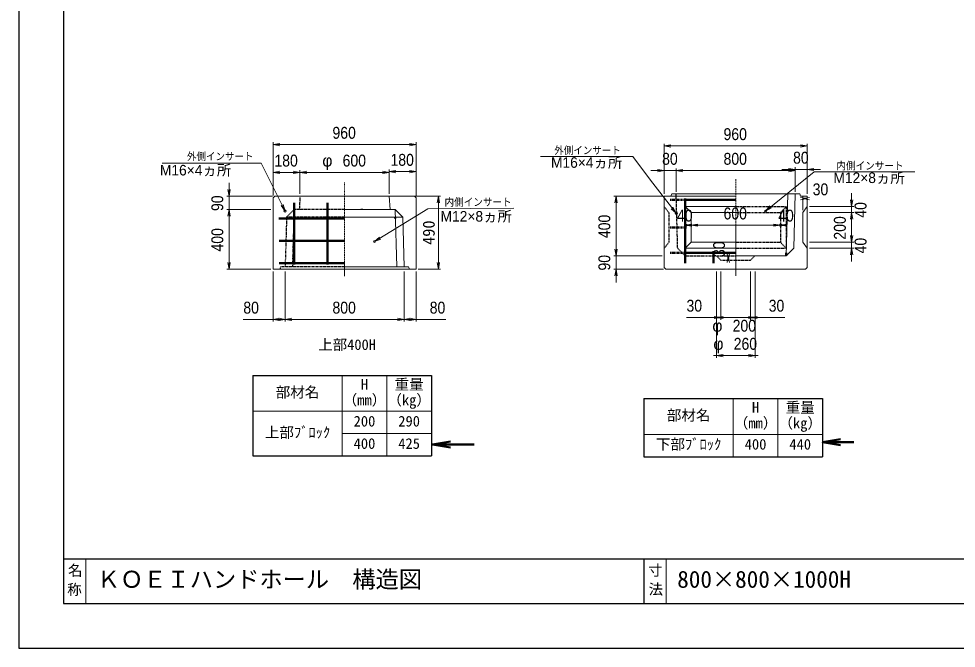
# Model space of a CAD drawing. Units: millimetres, scale not verified. Extents: x -210 to 210, y -148 to 148.
# Drawn here: x -210 to 0, y -148.5 to -7.5 of the extents above; entities that cross this region are included whole.
import ezdxf
from ezdxf.enums import TextEntityAlignment as Align

# ---------------------------------------------------------------- set-up
doc = ezdxf.new("R2010")
doc.units = ezdxf.units.MM
doc.linetypes.add('USER1', pattern=[12.95, 6.35, -3.175, 0.25, -3.175])
doc.linetypes.add('USER2', pattern=[4.7625, 3.175, -1.5875])
doc.layers.add('0-0', color=7, linetype='Continuous')
for name, color, linetype, lineweight in [('0-1_0', 9, 'Continuous', 25), ('0-2_dims', 2, 'Continuous', 13), ('0-4_pen2実線', 3, 'Continuous', 13), ('0-5_pen3実線', 7, 'Continuous', 18), ('0-6_pen4実線', 6, 'Continuous', 25), ('0-7_pen1一点', 4, 'USER1', 13), ('0-8_pen2破線', 3, 'USER2', 25), ('0-9_鉄筋１', 7, 'Continuous', 50), ('0-A_鉄筋２', 7, 'Continuous', 50), ('0-C_鉄筋', 7, 'Continuous', 50)]:
    doc.layers.add(name, color=color, linetype=linetype, lineweight=lineweight)
doc.styles.add('ＭＳ ゴシック', font='')
doc.styles.add('ＭＳ Ｐゴシック', font='')
doc.styles.get('ＭＳ ゴシック').set_extended_font_data('MS Gothic')
doc.styles.get('ＭＳ Ｐゴシック').set_extended_font_data('MS PGothic')

# ---------------------------------------------------------------- blocks, each defined once
blk = doc.blocks.new('部分図 1')
at = {"layer": '0-1_0'}
blk.add_lwpolyline([(0, 0), (12600, 0), (12600, 8910), (0, 8910)], close=True, dxfattribs=at)
at = {"layer": '0-2_dims'}
for p, q in [((1710, 3043), (1710, 3400)), ((2670, 3385), (1710, 3385)), ((2670, 3043), (2670, 3400)), ((4338, 3053), (4338, 3391)), ((5298, 3376), (4338, 3376)), ((5298, 3053), (5298, 3391)), ((1710, 3043), (1710, 3213.26)), ((1890, 3053), (1890, 3213.26)), ((1890, 3053), (1890, 3213.26)), ((2490, 3053), (2490, 3218.26)), ((2490, 3053), (2490, 3213.26)), ((2670, 3043), (2670, 3218.26)), ((4338, 3053), (4338, 3225.17)), ((4418, 3068), (4418, 3225.17)), ((4418, 3068), (4418, 3225.17)), ((5218, 3217.67), (5128, 3217.67)), ((5218, 3068), (5218, 3232.67)), ((5218, 3068), (5218, 3225.17)), ((5218, 3217.67), (5298, 3217.67)), ((5298, 3053), (5298, 3232.67)), ((5298, 3217.67), (5388, 3217.67)), ((1890, 3198.26), (1710, 3198.26)), ((1890, 3198.26), (2490, 3198.26)), ((2490, 3203.26), (2670, 3203.26)), ((4338, 3210.17), (4248, 3210.17)), ((4338, 3210.17), (4418, 3210.17)), ((4418, 3210.17), (4508, 3210.17)), ((4418, 3210.17), (5218, 3210.17)), ((1413.3, 3038), (1413.3, 3128)), ((1705, 3038), (1398.3, 3038)), ((1413.3, 2948), (1413.3, 3038)), ((4323, 3038), (3999, 3038)), ((4014, 2638), (4014, 3038)), ((5268, 2943), (5268, 3037.11)), ((5298, 2983), (5298, 3037.11)), ((5596.74, 2968), (5596.74, 3058)), ((5268, 3022.11), (5298, 3022.11)), ((5313, 2968), (5611.74, 2968)), ((5596.74, 2928), (5596.74, 2968)), ((1695, 2948), (1398.3, 2948)), ((1695, 2948), (1398.3, 2948)), ((1413.3, 2948), (1413.3, 2548)), ((1413.3, 2948), (1413.3, 2858)), ((5313, 2928), (5611.74, 2928)), ((5313, 2928), (5611.74, 2928)), ((5596.74, 2928), (5596.74, 2838)), ((5596.74, 2928), (5596.74, 2728)), ((4478, 2843), (4478, 2858)), ((4518, 2843), (4478, 2843)), ((4518, 2843), (4518, 2858)), ((4518, 2843), (5118, 2843)), ((4518, 2843), (4518, 2828)), ((5118, 2843), (5118, 2858)), ((5118, 2843), (5118, 2858)), ((5118, 2843), (5158, 2843)), ((5158, 2843), (5158, 2858)), ((5596.74, 2728), (5596.74, 2818)), ((4014, 2638), (4014, 2728)), ((5313, 2728), (5611.74, 2728)), ((5313, 2728), (5611.74, 2728)), ((5596.74, 2728), (5596.74, 2688)), ((5313, 2688), (5611.74, 2688)), ((5596.74, 2688), (5596.74, 2598)), ((4323, 2638), (3999, 2638)), ((4323, 2638), (3999, 2638)), ((4014, 2638), (4014, 2548)), ((4768, 2638), (4753, 2638)), ((4768, 2608), (4753, 2608)), ((4768, 2608), (4768, 2638)), ((1695, 2548), (1398.3, 2548)), ((1710, 2533), (1710, 2195)), ((1790, 2533), (1790, 2195)), ((1790, 2533), (1790, 2195)), ((2590, 2533), (2590, 2195)), ((2590, 2533), (2590, 2195)), ((2670, 2533), (2670, 2195)), ((4333, 2548), (3999, 2548)), ((4014, 2548), (4014, 2458)), ((4688, 2533), (4688, 2208)), ((4688, 2533), (4688, 1952)), ((4718, 2533), (4718, 2208)), ((4718, 2533), (4718, 2208)), ((4918, 2533), (4918, 2208)), ((4918, 2533), (4918, 2208)), ((4948, 2533), (4948, 2208)), ((4948, 2533), (4948, 1952)), ((1790, 2210), (2590, 2210)), ((4718, 2223), (4628, 2223)), ((4718, 2223), (4918, 2223)), ((4918, 2223), (5008, 2223)), ((4688, 1967), (4668, 1967)), ((4688, 1967), (4948, 1967)), ((4948, 1967), (4968, 1967))]:
    blk.add_line(p, q, dxfattribs=at)
at = {"layer": '0-2_dims', "lineweight": 18}
for p, q in [((4127.3, 3305.57), (3505.83, 3305.57)), ((1584.69, 3259.7), (963.22, 3259.7)), ((5406.17, 3201.67), (6022.64, 3201.67)), ((2656, 3038), (2835, 3038)), ((2820, 3038), (2820, 2548)), ((2685, 2548), (2835, 2548))]:
    blk.add_line(p, q, dxfattribs=at)
at = {"layer": '0-2_dims', "lineweight": 50}
for p, q in [((2780.33, 1370.08), (3060.9, 1370.08)), ((5401.61, 1384.88), (5611, 1384.88))]:
    blk.add_line(p, q, dxfattribs=at)
at = {"layer": '0-2_dims'}
for points in [[(1755, 3392.5), (1710, 3385), (1755, 3377.5)], [(2625, 3377.5), (2670, 3385), (2625, 3392.5)], [(4383, 3383.5), (4338, 3376), (4383, 3368.5)], [(5253, 3368.5), (5298, 3376), (5253, 3383.5)], [(4418, 2923), (4245.47, 3145.53), (4127.3, 3305.57)], [(1790, 2938), (1629.69, 3259.7), (1584.69, 3259.7)], [(4293, 3202.67), (4338, 3210.17), (4293, 3217.67)], [(4463, 3217.67), (4418, 3210.17), (4463, 3202.67)], [(4463, 3217.67), (4418, 3210.17), (4463, 3202.67)], [(5173, 3210.17), (5218, 3217.67), (5173, 3225.17)], [(5173, 3202.67), (5218, 3210.17), (5173, 3217.67)], [(5343, 3225.17), (5298, 3217.67), (5343, 3210.17)], [(1755, 3205.76), (1710, 3198.26), (1755, 3190.76)], [(1845, 3190.76), (1890, 3198.26), (1845, 3205.76)], [(1935, 3205.76), (1890, 3198.26), (1935, 3190.76)], [(2445, 3190.76), (2490, 3198.26), (2445, 3205.76)], [(2535, 3210.76), (2490, 3203.26), (2535, 3195.76)], [(2625, 3195.76), (2670, 3203.26), (2625, 3210.76)], [(5018, 2938), (5344.21, 3201.67), (5406.17, 3201.67)], [(1405.8, 3083), (1413.3, 3038), (1420.8, 3083)], [(4021.5, 2993), (4014, 3038), (4006.5, 2993)], [(5253, 3014.61), (5298, 3022.11), (5253, 3029.61)], [(5313, 3029.61), (5268, 3022.11), (5313, 3014.61)], [(1763.22, 2974.93), (1790, 2938), (1776.64, 2981.62)], [(4384.5, 2953.97), (4418, 2923), (4396.35, 2963.16)], [(5048.28, 2972.12), (5018, 2938), (5057.71, 2960.45)], [(5589.24, 3013), (5596.74, 2968), (5604.24, 3013)], [(1420.8, 2903), (1413.3, 2948), (1405.8, 2903)], [(1420.8, 2903), (1413.3, 2948), (1405.8, 2903)], [(2390, 2733), (2749.88, 2952.23), (3328, 2957.41)], [(5604.24, 2883), (5596.74, 2928), (5589.24, 2883)], [(5604.24, 2883), (5596.74, 2928), (5589.24, 2883)], [(4473, 2835.5), (4518, 2843), (4473, 2850.5)], [(4523, 2850.5), (4478, 2843), (4523, 2835.5)], [(4563, 2850.5), (4518, 2843), (4563, 2835.5)], [(5073, 2835.5), (5118, 2843), (5073, 2850.5)], [(5113, 2835.5), (5158, 2843), (5113, 2850.5)], [(5163, 2850.5), (5118, 2843), (5163, 2835.5)], [(5589.24, 2773), (5596.74, 2728), (5604.24, 2773)], [(5589.24, 2773), (5596.74, 2728), (5604.24, 2773)], [(2424.53, 2762.82), (2390, 2733), (2432.33, 2750.01)], [(4006.5, 2683), (4014, 2638), (4021.5, 2683)], [(4006.5, 2683), (4014, 2638), (4021.5, 2683)], [(4760.5, 2653), (4768, 2608), (4775.5, 2653)], [(5604.24, 2643), (5596.74, 2688), (5589.24, 2643)], [(1405.8, 2593), (1413.3, 2548), (1420.8, 2593)], [(4775.5, 2593), (4768, 2638), (4760.5, 2593)], [(4021.5, 2503), (4014, 2548), (4006.5, 2503)], [(1790, 2210), (1710, 2210), (1509.18, 2210)], [(1755, 2217.5), (1710, 2210), (1755, 2202.5)], [(1745, 2202.5), (1790, 2210), (1745, 2217.5)], [(1835, 2217.5), (1790, 2210), (1835, 2202.5)], [(2545, 2202.5), (2590, 2210), (2545, 2217.5)], [(2635, 2217.5), (2590, 2210), (2635, 2202.5)], [(2590, 2210), (2670, 2210), (2870.82, 2210)], [(2625, 2202.5), (2670, 2210), (2625, 2217.5)], [(4718, 2223), (4688, 2223), (4487.18, 2223)], [(4673, 2215.5), (4718, 2223), (4673, 2230.5)], [(4673, 2215.5), (4718, 2223), (4673, 2230.5)], [(4733, 2230.5), (4688, 2223), (4733, 2215.5)], [(4903, 2215.5), (4948, 2223), (4903, 2230.5)], [(4963, 2230.5), (4918, 2223), (4963, 2215.5)], [(4963, 2230.5), (4918, 2223), (4963, 2215.5)], [(4918, 2223), (4948, 2223), (5148.82, 2223)], [(4733, 1974.5), (4688, 1967), (4733, 1959.5)], [(4903, 1959.5), (4948, 1967), (4903, 1974.5)]]:
    blk.add_lwpolyline(points, dxfattribs=at)
at = {"layer": '0-2_dims', "lineweight": 18}
for points in [[(2827.5, 2993), (2820, 3038), (2812.5, 2993)], [(2812.5, 2593), (2820, 2548), (2827.5, 2593)]]:
    blk.add_lwpolyline(points, dxfattribs=at)
at = {"layer": '0-2_dims', "lineweight": 50}
for points in [[(2900.33, 1390.08), (2780.33, 1370.08), (2900.33, 1350.08)], [(5521.61, 1404.88), (5401.61, 1384.88), (5521.61, 1364.88)]]:
    blk.add_lwpolyline(points, dxfattribs=at)
at = {"layer": '0-4_pen2実線'}
for centre, radius in [((1790, 2938), 8), ((1790, 2938), 8), ((4418, 2923), 8), ((5018, 2938), 6), ((2390, 2733), 6)]:
    blk.add_circle(centre, radius, dxfattribs=at)
at = {"layer": '0-5_pen3実線'}
for p, q in [((1710, 3028), (1720, 3038)), ((1710, 3028), (1710, 2548)), ((2660, 3038), (1720, 3038)), ((2495, 2948), (2490, 3038)), ((2670, 3028), (2660, 3038)), ((2670, 2548), (2670, 3028)), ((4338, 3038), (4338, 2558)), ((4818, 3038), (4338, 3038)), ((4388, 3053), (4383, 3038)), ((4388, 3053), (4383, 3038)), ((4818, 3053), (4388, 3053)), ((4818, 3053), (5248, 3053)), ((5169.08, 3053), (5158, 2638)), ((5218, 3053), (5208, 2688)), ((5248, 3053), (5253, 3038)), ((5248, 3053), (5253, 3038)), ((5298, 3038), (5253, 3038)), ((5298, 3038), (5253, 3038)), ((5298, 2558), (5298, 3038)), ((4478, 2968), (4478, 2688)), ((4478, 2968), (4518, 2928)), ((4818, 2968), (4478, 2968)), ((5298, 2968), (5268, 2928)), ((2530, 2948), (2190, 2948)), ((2580, 2898), (2190, 2898)), ((2530, 2948), (2580, 2898)), ((2530, 2948), (2541.49, 2563)), ((2580, 2898), (2590, 2563)), ((4518, 2928), (4518, 2728)), ((4518, 2928), (4818, 2928)), ((4518, 2728), (4478, 2688)), ((4518, 2728), (4818, 2728)), ((4478, 2688), (4818, 2688)), ((5208, 2688), (5158, 2638)), ((4818, 2638), (5158, 2638)), ((4818, 2638), (5158, 2638)), ((2670, 2548), (1710, 2548)), ((2620, 2563), (2190, 2563)), ((2620, 2563), (2625, 2548)), ((4338, 2558), (4348, 2548)), ((4348, 2548), (5288, 2548)), ((5298, 2558), (5288, 2548)), ((2173.43, 1832.38), (2173.43, 1292.38)), ((2473.43, 1832.38), (2473.43, 1292.38)), ((4801.61, 1677.38), (4801.61, 1287.38)), ((5101.61, 1677.38), (5101.61, 1287.38)), ((1573.43, 1592.38), (2773.43, 1592.38)), ((2173.43, 1442.38), (2773.43, 1442.38)), ((4201.61, 1437.38), (5401.61, 1437.38)), ((450, 600), (450, 300)), ((4350, 600), (4350, 300))]:
    blk.add_line(p, q, dxfattribs=at)
blk.add_lwpolyline([(5268, 2928), (5268, 2728), (5298, 2688)], dxfattribs=at)
at = {"layer": '0-6_pen4実線'}
for p, q in [((1573.43, 1832.38), (2773.43, 1832.38)), ((1573.43, 1832.38), (1573.43, 1292.38)), ((2773.43, 1832.38), (2773.43, 1292.38)), ((4201.61, 1677.38), (5401.61, 1677.38)), ((4201.61, 1677.38), (4201.61, 1287.38)), ((5401.61, 1677.38), (5401.61, 1287.38)), ((1573.43, 1292.38), (2773.43, 1292.38)), ((4201.61, 1287.38), (5401.61, 1287.38)), ((300, 600), (12300, 600)), ((4200, 600), (4200, 300))]:
    blk.add_line(p, q, dxfattribs=at)
blk.add_lwpolyline([(300, 300), (12300, 300), (12300, 8610), (300, 8610)], close=True, dxfattribs=at)
at = {"layer": '0-7_pen1一点'}
for p, q in [((4818, 3153), (4818, 2502.58)), ((2190, 2501), (2190, 3131.67))]:
    blk.add_line(p, q, dxfattribs=at)
at = {"layer": '0-8_pen2破線'}
for p, q in [((1890, 3038), (1885, 2948)), ((4338, 2968), (4368, 2928)), ((4818, 2968), (5158, 2968)), ((5158, 2968), (5118, 2928)), ((5158, 2968), (5158, 2688)), ((1800, 2898), (1790, 2563)), ((1800, 2898), (1850, 2948)), ((1800, 2898), (1850, 2948)), ((2190, 2898), (1800, 2898)), ((1850, 2948), (1838.52, 2563.34)), ((2190, 2948), (1850, 2948)), ((4368, 2928), (4368, 2728)), ((4818, 2928), (5118, 2928)), ((5118, 2928), (5118, 2728)), ((4368, 2728), (4338, 2688)), ((4818, 2728), (5118, 2728)), ((5118, 2728), (5158, 2688)), ((4818, 2688), (5158, 2688)), ((4478, 2638), (4818, 2638)), ((4718, 2608), (4688, 2638)), ((4718, 2608), (4918, 2608)), ((4918, 2608), (4948, 2638)), ((1760, 2563), (1755, 2548)), ((2190, 2563), (1760, 2563))]:
    blk.add_line(p, q, dxfattribs=at)
blk.add_lwpolyline([(4478, 2638), (4428, 2688), (4418, 3053)], dxfattribs=at)
at = {"layer": '0-9_鉄筋１', "linetype": 'USER2'}
for p, q in [((4378, 3013), (4478, 3013)), ((4378, 2828), (4488, 2828)), ((4378, 2658), (4478, 2658)), ((5158.53, 2658), (5158, 2658))]:
    blk.add_line(p, q, dxfattribs=at)
at = {"layer": '0-9_鉄筋１'}
for p, q in [((4478, 3023), (4478, 2628)), ((4478, 3013), (4818, 3013)), ((2075, 2578), (2075, 2953)), ((2305, 2948), (2305, 2953)), ((4478, 2828), (4488, 2828)), ((4478, 2658), (4818, 2658)), ((4668, 2668), (4668, 2628)), ((5158, 2658), (5158, 2638))]:
    blk.add_line(p, q, dxfattribs=at)
at = {"layer": '0-A_鉄筋２'}
for p, q in [((1850, 2953), (1850, 2993)), ((2075, 2953), (2075, 2993)), ((1848.21, 2888), (1748.21, 2888)), ((2530, 2888), (2531.79, 2888)), ((1850, 2738), (1750, 2738)), ((1850, 2588), (1750, 2588)), ((4478, 2628), (4478, 2588)), ((4668, 2628), (4668, 2588))]:
    blk.add_line(p, q, dxfattribs=at)
at = {"layer": '0-C_鉄筋'}
for p, q in [((1850, 2953), (1850, 2578)), ((2530, 2898), (2530, 2888)), ((1850, 2888), (2190, 2888)), ((1850, 2738), (2190, 2738)), ((1850, 2588), (2190, 2588))]:
    blk.add_line(p, q, dxfattribs=at)
at = {"layer": '0-2_dims', "color": 7, "style": 'ＭＳ Ｐゴシック', "width": 0.9}
for s, height, p in [('960', 79.98, (2108.18, 3400)), ('960', 79.98, (4736.18, 3391)), ('外側インサート', 50.68, (3598.9, 3305.57)), ('外側インサート', 50.68, (1130.41, 3264.98)), ('180', 79.98, (1718.18, 3213.26)), ('600', 79.98, (2176.36, 3213.26)), ('180', 79.98, (2498.18, 3218.26)), ('80', 79.98, (4323.45, 3225.17)), ('800', 79.98, (4736.18, 3225.17)), ('80', 79.98, (5203.45, 3232.67)), ('内側インサート', 51.2, (5494.53, 3201.67)), ('30', 79.98, (5335.24, 3020.07)), ('内側インサート', 51.2, (2861.16, 2957.41)), ('600', 79.98, (4736.18, 2858)), ('40', 79.98, (4423.45, 2843.45)), ('40', 79.98, (5103.45, 2843.45)), ('30', 79.98, (4487.18, 2238)), ('30', 79.98, (5039.73, 2238)), ('80', 79.98, (1509.18, 2225)), ('800', 79.98, (2108.18, 2225)), ('80', 79.98, (2761.73, 2225)), ('200', 79.98, (4797.36, 2103.45)), ('260', 79.98, (4804.36, 1982))]:
    blk.add_text(s, height=height, dxfattribs=at).set_placement(p, align=Align.BOTTOM_LEFT)
at = {"layer": '0-2_dims', "color": 7, "style": 'ＭＳ Ｐゴシック'}
for s, height, p in [('φ', 79.98, (2040, 3213.26)), ('M16×4ヵ所', 70.81, (3576.6, 3207.71)), ('M16×4ヵ所', 70.81, (948.6, 3156.26)), ('M12×8ヵ所', 70.81, (5474.44, 3105.08)), ('M12×8ヵ所', 70.81, (2834.59, 2845.96)), ('φ', 79.98, (4661, 2103.45)), ('φ', 79.98, (4668, 1982))]:
    blk.add_text(s, height=height, dxfattribs=at).set_placement(p, align=Align.BOTTOM_LEFT)
at = {"layer": '0-2_dims', "color": 7, "style": 'ＭＳ Ｐゴシック', "width": 0.9}
for s, p in [('90', (1398.3, 2938.45)), ('40', (5720.83, 2893.45)), ('400', (3999, 2756.18)), ('200', (5581.74, 2746.18)), ('400', (1398.3, 2666.18)), ('30', (4770.05, 2629.34)), ('40', (5720.83, 2653.45)), ('90', (3999, 2538.45))]:
    blk.add_text(s, height=79.98, rotation=90, dxfattribs=at).set_placement(p, align=Align.BOTTOM_LEFT)
at = {"layer": '0-2_dims', "color": 7, "style": 'ＭＳ ゴシック'}
blk.add_text('490', height=80.65, rotation=90, dxfattribs=at).set_placement((2819.5, 2710.5), align=Align.BOTTOM_LEFT)
at = {"layer": '0-5_pen3実線', "style": 'ＭＳ ゴシック'}
for s, height, p in [('部材名', 71.47, (1727.2, 1663.64)), ('H', 71.47, (2299.05, 1716.13)), ('重量', 71.47, (2525.95, 1716.14)), ('（mm）', 71.49, (2177.16, 1611.12)), ('（kg）', 71.49, (2477.16, 1611.12)), ('H', 71.47, (4927.24, 1561.13)), ('重量', 71.47, (5154.13, 1561.14)), ('部材名', 71.47, (4355.39, 1508.64)), ('200', 71.47, (2250.31, 1468.64)), ('290', 71.45, (2550.34, 1468.65)), ('（mm）', 71.49, (4805.35, 1456.12)), ('（kg）', 71.49, (5105.35, 1456.12)), ('上部ﾌﾞﾛｯｸ', 71.48, (1654.07, 1393.63)), ('400', 71.46, (2250.32, 1318.65)), ('425', 71.43, (2550.35, 1318.66)), ('下部ﾌﾞﾛｯｸ', 71.48, (4282.25, 1313.63)), ('400', 71.46, (4878.51, 1313.65)), ('440', 71.46, (5178.51, 1313.65)), ('名', 71.47, (330.86, 466.05)), ('寸', 71.38, (4229.1, 466.63)), ('ＫＯＥＩハンドホール\u3000構造図', 114.4, (525, 372)), ('800×800×1000H', 114.4, (4425, 372.01)), ('法', 71.44, (4232.55, 339.37)), ('称', 71.43, (325.72, 337.31))]:
    blk.add_text(s, height=height, dxfattribs=at).set_placement(p, align=Align.BOTTOM_LEFT)
at = {"layer": '0-C_鉄筋', "style": 'ＭＳ ゴシック'}
blk.add_text('上部400H', height=71.11, dxfattribs=at).set_placement((2013, 1983.5), align=Align.BOTTOM_LEFT)

msp = doc.modelspace()

# ---------------------------------------------------------------- block references
at = {"layer": '0-0', "xscale": 0.0333333, "yscale": 0.0333333}
msp.add_blockref('部分図 1', (-210, -148.5), dxfattribs=at)

doc.saveas('drawing.dxf')
